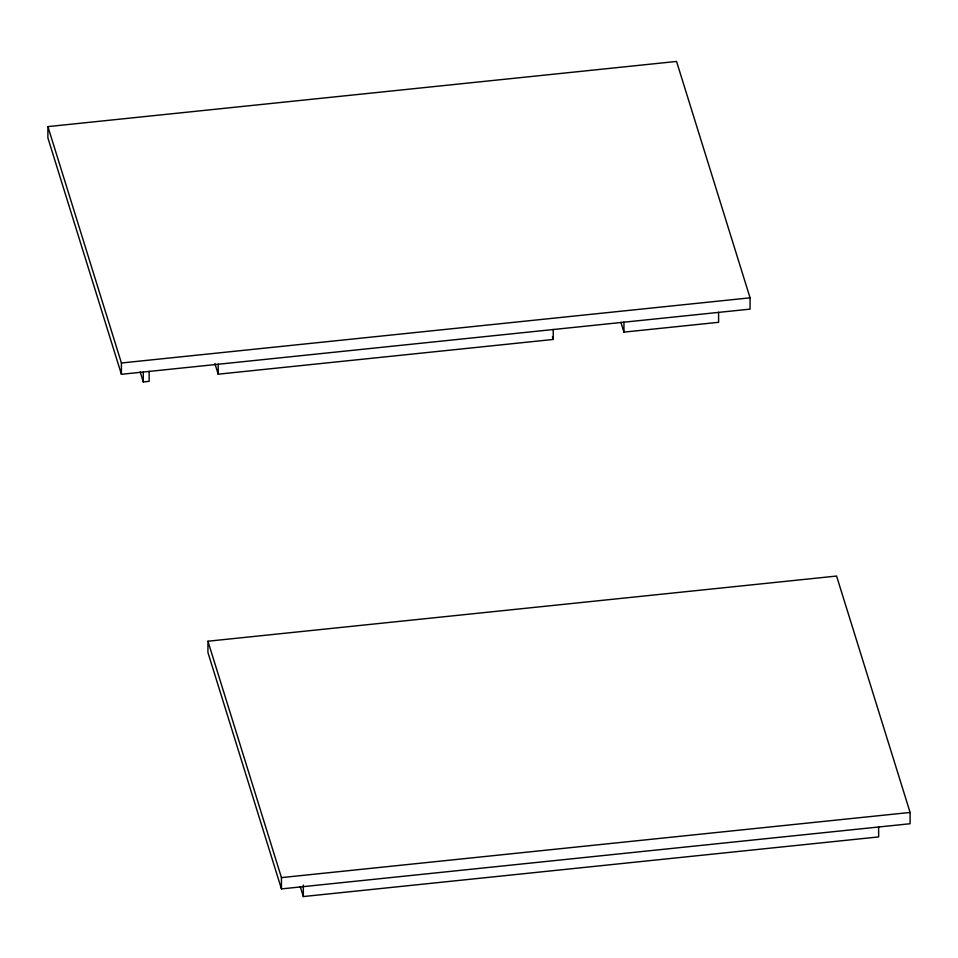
<?xml version="1.0" encoding="UTF-8"?>
<svg xmlns="http://www.w3.org/2000/svg" width="958" height="958" viewBox="0 0 958 958"><rect width="100%" height="100%" fill="white"/><g stroke="black" fill="none" stroke-linecap="round" stroke-linejoin="round"><path stroke-width="1.44" d="M47.9 126.612L676.552 61.444L750.066 297.83L750.066 309.123L121.415 374.291L47.9 137.904L47.9 126.612L121.415 362.998L121.415 374.291M121.415 362.998L750.066 297.83M140.191 371.955L143.293 381.943L149.137 381.344L149.137 371.297M214.927 363.633L218.208 374.183L553.245 339.455L553.245 329.408M620.88 322.247L623.957 332.127L718.596 322.307L718.596 312.272M207.934 641.225L836.585 576.057L910.1 812.444L910.1 823.736L281.448 888.904L207.934 652.518L207.934 641.225L281.448 877.612L281.448 888.904M281.448 877.612L910.1 812.444M300.225 886.557L303.327 896.556L878.642 836.921L878.642 826.886M552.419 336.809L553.245 339.455M623.957 322.08L623.957 332.127M303.327 885.084L303.327 896.556M218.208 364.136L218.208 374.183M143.293 371.908L143.293 381.943"/></g></svg>
